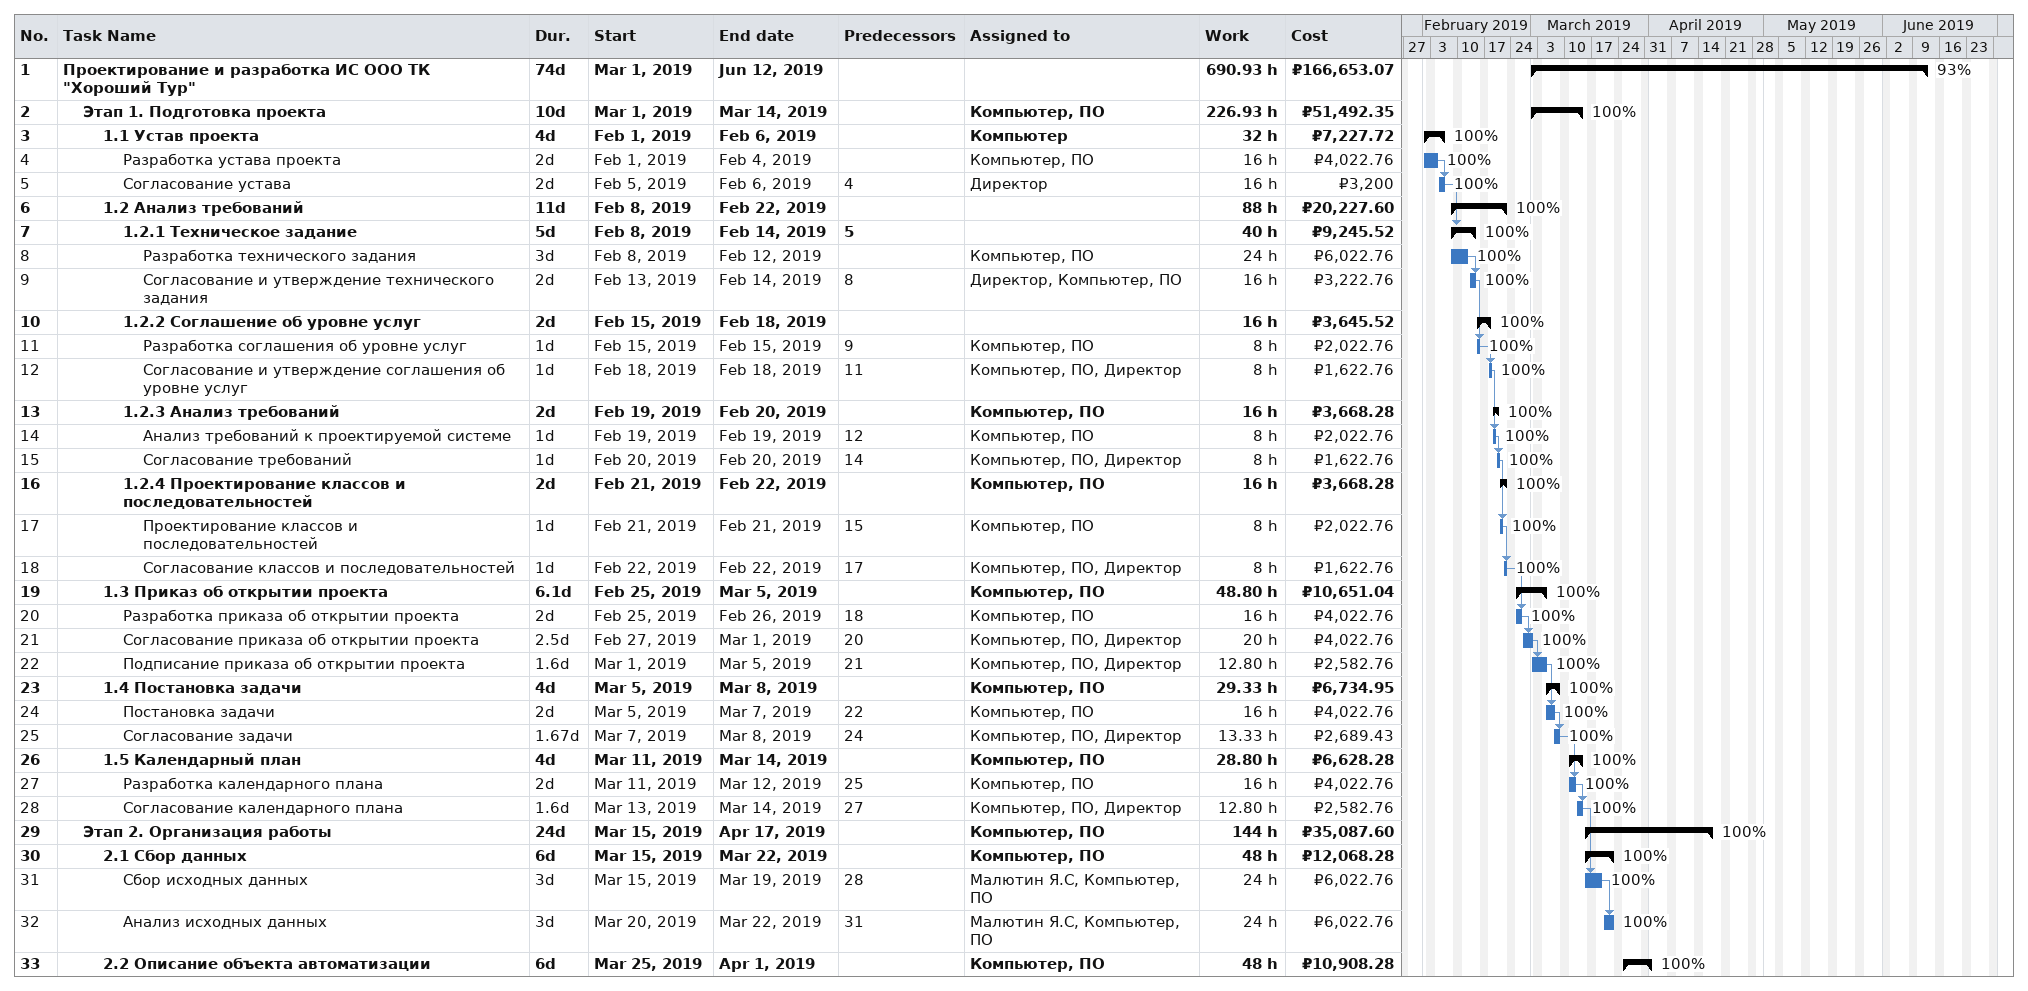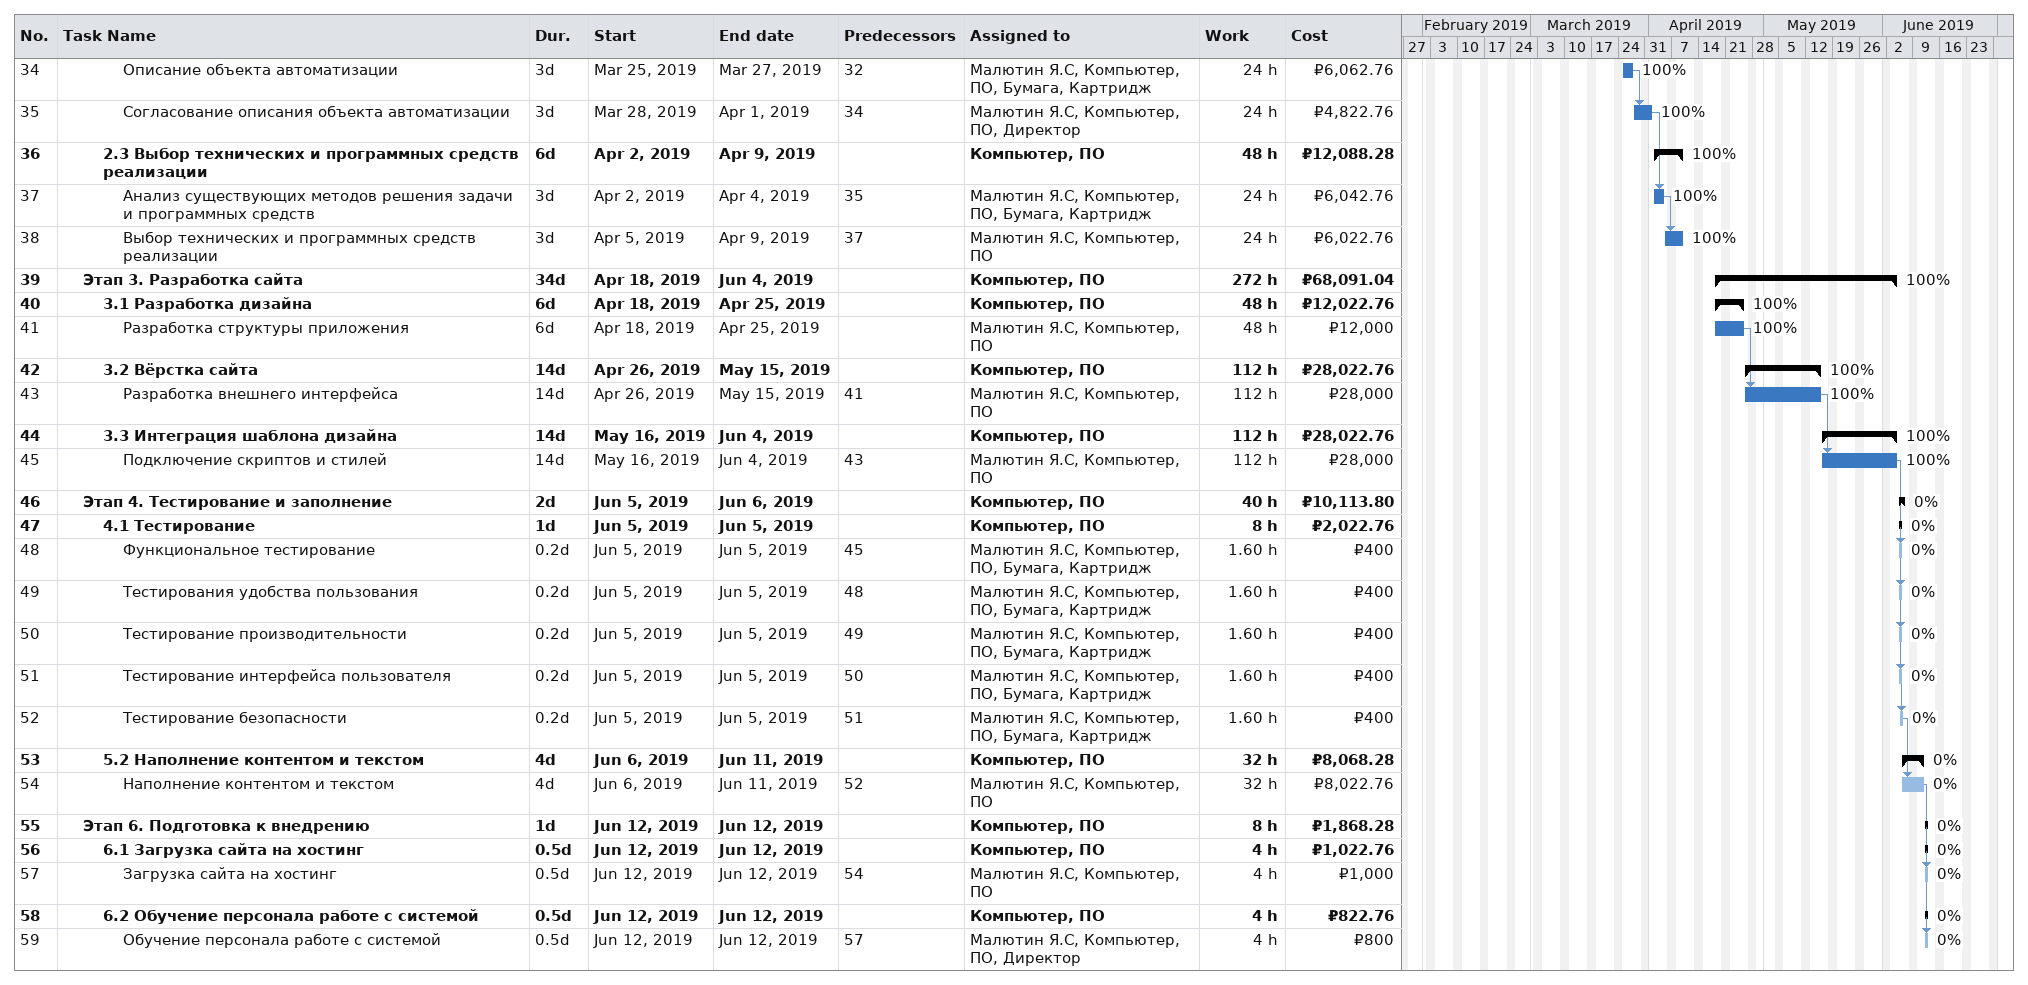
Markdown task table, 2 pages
| ID | Level | Task | Duration | Start | Finish | Predecessors | Resources | % complete | Work (h) | Cost (₽) |
|---|---|---|---|---|---|---|---|---|---|---|
| 1 | 1 | **Проектирование и разработка ИС ООО ТК "Хороший Тур"** | 74d | 2019-03-01 | 2019-06-12 |  |  | 93 | 690.93 | 166653.07 |
| 2 | 2 | **Этап 1. Подготовка проекта** | 10d | 2019-03-01 | 2019-03-14 |  | Компьютер, ПО | 100 | 226.93 | 51492.35 |
| 3 | 3 | **1.1 Устав проекта** | 4d | 2019-02-01 | 2019-02-06 |  | Компьютер | 100 | 32 | 7227.72 |
| 4 | 4 | Разработка устава проекта | 2d | 2019-02-01 | 2019-02-04 |  | Компьютер, ПО | 100 | 16 | 4022.76 |
| 5 | 4 | Согласование устава | 2d | 2019-02-05 | 2019-02-06 | 4 | Директор | 100 | 16 | 3200 |
| 6 | 3 | **1.2 Анализ требований** | 11d | 2019-02-08 | 2019-02-22 |  |  | 100 | 88 | 20227.60 |
| 7 | 4 | **1.2.1 Техническое задание** | 5d | 2019-02-08 | 2019-02-14 | 5 |  | 100 | 40 | 9245.52 |
| 8 | 5 | Разработка технического задания | 3d | 2019-02-08 | 2019-02-12 |  | Компьютер, ПО | 100 | 24 | 6022.76 |
| 9 | 5 | Согласование и утверждение технического задания | 2d | 2019-02-13 | 2019-02-14 | 8 | Директор, Компьютер, ПО | 100 | 16 | 3222.76 |
| 10 | 4 | **1.2.2 Соглашение об уровне услуг** | 2d | 2019-02-15 | 2019-02-18 |  |  | 100 | 16 | 3645.52 |
| 11 | 5 | Разработка соглашения об уровне услуг | 1d | 2019-02-15 | 2019-02-15 | 9 | Компьютер, ПО | 100 | 8 | 2022.76 |
| 12 | 5 | Согласование и утверждение соглашения об уровне услуг | 1d | 2019-02-18 | 2019-02-18 | 11 | Компьютер, ПО, Директор | 100 | 8 | 1622.76 |
| 13 | 4 | **1.2.3 Анализ требований** | 2d | 2019-02-19 | 2019-02-20 |  | Компьютер, ПО | 100 | 16 | 3668.28 |
| 14 | 5 | Анализ требований к проектируемой системе | 1d | 2019-02-19 | 2019-02-19 | 12 | Компьютер, ПО | 100 | 8 | 2022.76 |
| 15 | 5 | Согласование требований | 1d | 2019-02-20 | 2019-02-20 | 14 | Компьютер, ПО, Директор | 100 | 8 | 1622.76 |
| 16 | 4 | **1.2.4 Проектирование классов и последовательностей** | 2d | 2019-02-21 | 2019-02-22 |  | Компьютер, ПО | 100 | 16 | 3668.28 |
| 17 | 5 | Проектирование классов и последовательностей | 1d | 2019-02-21 | 2019-02-21 | 15 | Компьютер, ПО | 100 | 8 | 2022.76 |
| 18 | 5 | Согласование классов и последовательностей | 1d | 2019-02-22 | 2019-02-22 | 17 | Компьютер, ПО, Директор | 100 | 8 | 1622.76 |
| 19 | 3 | **1.3 Приказ об открытии проекта** | 6.1d | 2019-02-25 | 2019-03-05 |  | Компьютер, ПО | 100 | 48.80 | 10651.04 |
| 20 | 4 | Разработка приказа об открытии проекта | 2d | 2019-02-25 | 2019-02-26 | 18 | Компьютер, ПО | 100 | 16 | 4022.76 |
| 21 | 4 | Согласование приказа об открытии проекта | 2.5d | 2019-02-27 | 2019-03-01 | 20 | Компьютер, ПО, Директор | 100 | 20 | 4022.76 |
| 22 | 4 | Подписание приказа об открытии проекта | 1.6d | 2019-03-01 | 2019-03-05 | 21 | Компьютер, ПО, Директор | 100 | 12.80 | 2582.76 |
| 23 | 3 | **1.4 Постановка задачи** | 4d | 2019-03-05 | 2019-03-08 |  | Компьютер, ПО | 100 | 29.33 | 6734.95 |
| 24 | 4 | Постановка задачи | 2d | 2019-03-05 | 2019-03-07 | 22 | Компьютер, ПО | 100 | 16 | 4022.76 |
| 25 | 4 | Согласование задачи | 1.67d | 2019-03-07 | 2019-03-08 | 24 | Компьютер, ПО, Директор | 100 | 13.33 | 2689.43 |
| 26 | 3 | **1.5 Календарный план** | 4d | 2019-03-11 | 2019-03-14 |  | Компьютер, ПО | 100 | 28.80 | 6628.28 |
| 27 | 4 | Разработка календарного плана | 2d | 2019-03-11 | 2019-03-12 | 25 | Компьютер, ПО | 100 | 16 | 4022.76 |
| 28 | 4 | Согласование календарного плана | 1.6d | 2019-03-13 | 2019-03-14 | 27 | Компьютер, ПО, Директор | 100 | 12.80 | 2582.76 |
| 29 | 2 | **Этап 2. Организация работы** | 24d | 2019-03-15 | 2019-04-17 |  | Компьютер, ПО | 100 | 144 | 35087.60 |
| 30 | 3 | **2.1 Сбор данных** | 6d | 2019-03-15 | 2019-03-22 |  | Компьютер, ПО | 100 | 48 | 12068.28 |
| 31 | 4 | Сбор исходных данных | 3d | 2019-03-15 | 2019-03-19 | 28 | Малютин Я.С, Компьютер, ПО | 100 | 24 | 6022.76 |
| 32 | 4 | Анализ исходных данных | 3d | 2019-03-20 | 2019-03-22 | 31 | Малютин Я.С, Компьютер, ПО | 100 | 24 | 6022.76 |
| 33 | 3 | **2.2 Описание объекта автоматизации** | 6d | 2019-03-25 | 2019-04-01 |  | Компьютер, ПО | 100 | 48 | 10908.28 |
| 34 | 4 | Описание объекта автоматизации | 3d | 2019-03-25 | 2019-03-27 | 32 | Малютин Я.С, Компьютер, ПО, Бумага, Картридж | 100 | 24 | 6062.76 |
| 35 | 4 | Согласование описания объекта автоматизации | 3d | 2019-03-28 | 2019-04-01 | 34 | Малютин Я.С, Компьютер, ПО, Директор | 100 | 24 | 4822.76 |
| 36 | 3 | **2.3 Выбор технических и программных средств реализации** | 6d | 2019-04-02 | 2019-04-09 |  | Компьютер, ПО | 100 | 48 | 12088.28 |
| 37 | 4 | Анализ существующих методов решения задачи и программных средств | 3d | 2019-04-02 | 2019-04-04 | 35 | Малютин Я.С, Компьютер, ПО, Бумага, Картридж | 100 | 24 | 6042.76 |
| 38 | 4 | Выбор технических и программных средств реализации | 3d | 2019-04-05 | 2019-04-09 | 37 | Малютин Я.С, Компьютер, ПО | 100 | 24 | 6022.76 |
| 39 | 2 | **Этап 3. Разработка сайта** | 34d | 2019-04-18 | 2019-06-04 |  | Компьютер, ПО | 100 | 272 | 68091.04 |
| 40 | 3 | **3.1 Разработка дизайна** | 6d | 2019-04-18 | 2019-04-25 |  | Компьютер, ПО | 100 | 48 | 12022.76 |
| 41 | 4 | Разработка структуры приложения | 6d | 2019-04-18 | 2019-04-25 |  | Малютин Я.С, Компьютер, ПО | 100 | 48 | 12000 |
| 42 | 3 | **3.2 Вёрстка сайта** | 14d | 2019-04-26 | 2019-05-15 |  | Компьютер, ПО | 100 | 112 | 28022.76 |
| 43 | 4 | Разработка внешнего интерфейса | 14d | 2019-04-26 | 2019-05-15 | 41 | Малютин Я.С, Компьютер, ПО | 100 | 112 | 28000 |
| 44 | 3 | **3.3 Интеграция шаблона дизайна** | 14d | 2019-05-16 | 2019-06-04 |  | Компьютер, ПО | 100 | 112 | 28022.76 |
| 45 | 4 | Подключение скриптов и стилей | 14d | 2019-05-16 | 2019-06-04 | 43 | Малютин Я.С, Компьютер, ПО | 100 | 112 | 28000 |
| 46 | 2 | **Этап 4. Тестирование и заполнение** | 2d | 2019-06-05 | 2019-06-06 |  | Компьютер, ПО | 0 | 40 | 10113.80 |
| 47 | 3 | **4.1 Тестирование** | 1d | 2019-06-05 | 2019-06-05 |  | Компьютер, ПО | 0 | 8 | 2022.76 |
| 48 | 4 | Функциональное тестирование | 0.2d | 2019-06-05 | 2019-06-05 | 45 | Малютин Я.С, Компьютер, ПО, Бумага, Картридж | 0 | 1.60 | 400 |
| 49 | 4 | Тестирования удобства пользования | 0.2d | 2019-06-05 | 2019-06-05 | 48 | Малютин Я.С, Компьютер, ПО, Бумага, Картридж | 0 | 1.60 | 400 |
| 50 | 4 | Тестирование производительности | 0.2d | 2019-06-05 | 2019-06-05 | 49 | Малютин Я.С, Компьютер, ПО, Бумага, Картридж | 0 | 1.60 | 400 |
| 51 | 4 | Тестирование интерфейса пользователя | 0.2d | 2019-06-05 | 2019-06-05 | 50 | Малютин Я.С, Компьютер, ПО, Бумага, Картридж | 0 | 1.60 | 400 |
| 52 | 4 | Тестирование безопасности | 0.2d | 2019-06-05 | 2019-06-05 | 51 | Малютин Я.С, Компьютер, ПО, Бумага, Картридж | 0 | 1.60 | 400 |
| 53 | 3 | **5.2 Наполнение контентом и текстом** | 4d | 2019-06-06 | 2019-06-11 |  | Компьютер, ПО | 0 | 32 | 8068.28 |
| 54 | 4 | Наполнение контентом и текстом | 4d | 2019-06-06 | 2019-06-11 | 52 | Малютин Я.С, Компьютер, ПО | 0 | 32 | 8022.76 |
| 55 | 2 | **Этап 6. Подготовка к внедрению** | 1d | 2019-06-12 | 2019-06-12 |  | Компьютер, ПО | 0 | 8 | 1868.28 |
| 56 | 3 | **6.1 Загрузка сайта на хостинг** | 0.5d | 2019-06-12 | 2019-06-12 |  | Компьютер, ПО | 0 | 4 | 1022.76 |
| 57 | 4 | Загрузка сайта на хостинг | 0.5d | 2019-06-12 | 2019-06-12 | 54 | Малютин Я.С, Компьютер, ПО | 0 | 4 | 1000 |
| 58 | 3 | **6.2 Обучение персонала работе с системой** | 0.5d | 2019-06-12 | 2019-06-12 |  | Компьютер, ПО | 0 | 4 | 822.76 |
| 59 | 4 | Обучение персонала работе с системой | 0.5d | 2019-06-12 | 2019-06-12 | 57 | Малютин Я.С, Компьютер, ПО, Директор | 0 | 4 | 800 |
